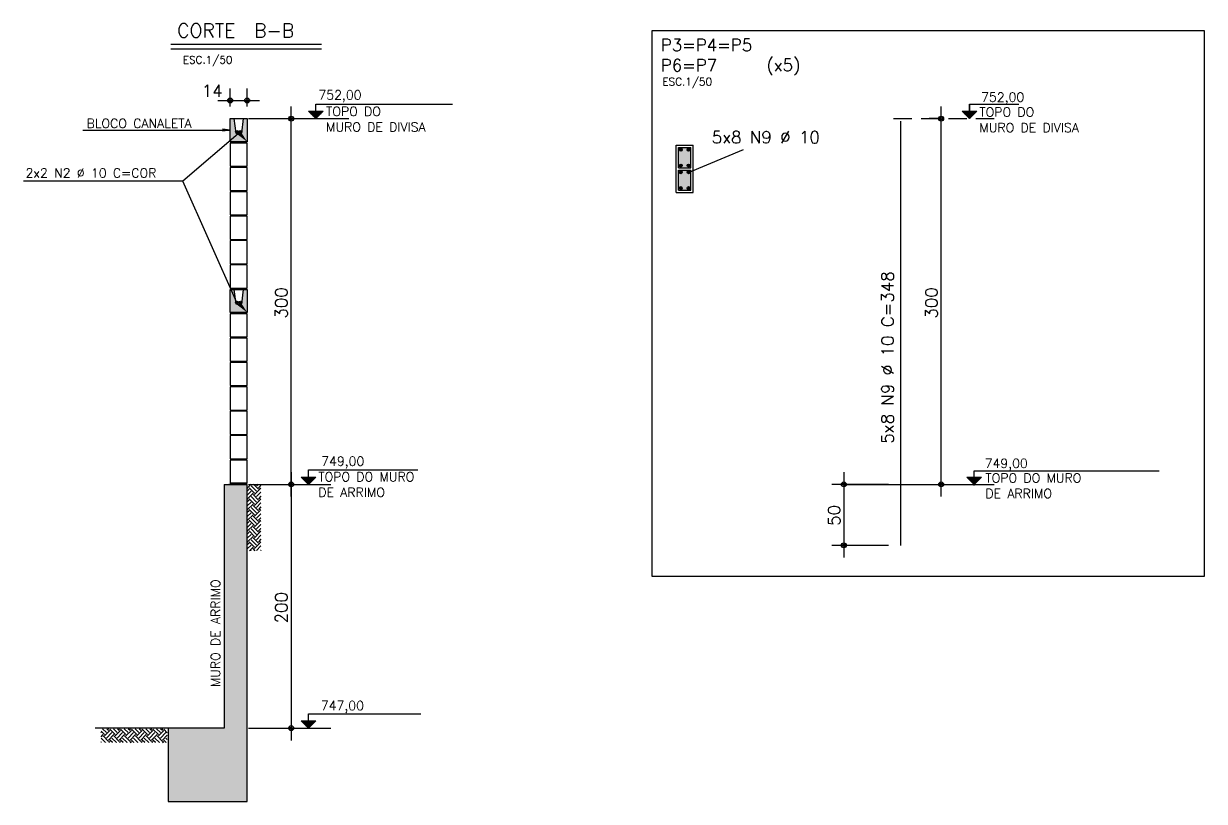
# Model space of a CAD drawing. Extents: x -1.9 to 86, y -1.2 to 61.3.
# Drawn here: x 46.26 to 65.64, y 25.82 to 38.58 of the extents above; entities that cross this region are included whole.
import ezdxf

# ---------------------------------------------------------------- set-up
doc = ezdxf.new("R2010")
doc.units = 0
doc.header["$MEASUREMENT"] = 0
doc.linetypes.add('ESTILO_TQS_0001', pattern=[0.45, 0.3, -0.15])
for name, color, linetype in [('PENA_01', 1, 'CONTINUOUS'), ('PENA_02', 2, 'CONTINUOUS'), ('PENA_03', 3, 'CONTINUOUS'), ('PENA_05', 5, 'CONTINUOUS'), ('PENA_10', 253, 'CONTINUOUS')]:
    doc.layers.add(name, color=color, linetype=linetype)
doc.styles.get("Standard").update_dxf_attribs({"font": 'ROMANS.SHX'})

msp = doc.modelspace()

# ---------------------------------------------------------------- linework, layer by layer
at = {"layer": 'PENA_01', "linetype": 'Continuous'}
for p, q in [((65.64, 38.463), (56.57, 38.463)), ((56.57, 38.463), (56.57, 29.516)), ((48.678, 38.244), (51.147, 38.244)), ((49.65, 37.223), (49.65, 37.52)), ((49.93, 37.223), (49.93, 37.52)), ((49.45, 37.32), (50.13, 37.32)), ((50.65, 30.823), (50.65, 37.223)), ((61.32, 30.823), (61.32, 37.223)), ((50.13, 37.023), (50.85, 37.023)), ((61.263, 37.023), (61.12, 37.023)), ((49.82, 36.808), (48.871, 35.999)), ((48.871, 35.999), (46.26, 35.999)), ((50.65, 31.223), (50.65, 26.823)), ((59.723, 31.223), (59.723, 29.823)), ((49.996, 31.025), (49.937, 30.966)), ((50.114, 30.944), (50.033, 31.025)), ((50.04, 31.025), (50.04, 31.025)), ((50.106, 31.025), (50.081, 30.999)), ((50.155, 31.013), (50.155, 31.013)), ((50.35, 31.023), (50.85, 31.023)), ((50.55, 31.023), (50.85, 31.023)), ((60.457, 31.023), (59.523, 31.023)), ((49.937, 30.944), (49.93, 30.951)), ((49.959, 30.944), (49.93, 30.914)), ((49.993, 30.911), (49.93, 30.848)), ((50.026, 30.878), (49.937, 30.789)), ((50.048, 30.878), (49.959, 30.966)), ((50.081, 30.911), (49.993, 30.999)), ((50.081, 30.734), (49.993, 30.822)), ((50.114, 30.767), (50.026, 30.856)), ((50.136, 30.944), (50.048, 30.856)), ((50.155, 30.897), (50.081, 30.822)), ((50.155, 31.007), (50.114, 30.966)), ((50.155, 30.83), (50.114, 30.789)), ((50.155, 30.947), (50.136, 30.966)), ((50.155, 30.963), (50.155, 30.963)), ((50.155, 30.903), (50.155, 30.903)), ((50.155, 30.836), (50.155, 30.836)), ((49.937, 30.767), (49.93, 30.775)), ((49.959, 30.767), (49.93, 30.737)), ((49.993, 30.734), (49.93, 30.671)), ((50.026, 30.701), (49.937, 30.612)), ((50.048, 30.701), (49.959, 30.789)), ((50.081, 30.557), (49.993, 30.646)), ((50.114, 30.59), (50.026, 30.679)), ((50.136, 30.767), (50.048, 30.679)), ((50.155, 30.72), (50.081, 30.646)), ((50.155, 30.654), (50.114, 30.612)), ((50.155, 30.77), (50.136, 30.789)), ((50.155, 30.786), (50.155, 30.786)), ((50.155, 30.726), (50.155, 30.726)), ((50.155, 30.66), (50.155, 30.66)), ((49.937, 30.59), (49.93, 30.598)), ((49.959, 30.59), (49.93, 30.561)), ((49.993, 30.557), (49.93, 30.494)), ((50.026, 30.524), (49.937, 30.436)), ((50.048, 30.524), (49.959, 30.612)), ((50.048, 30.347), (49.959, 30.436)), ((50.081, 30.38), (49.993, 30.469)), ((50.114, 30.414), (50.026, 30.502)), ((50.136, 30.59), (50.048, 30.502)), ((50.155, 30.543), (50.081, 30.469)), ((50.155, 30.477), (50.114, 30.436)), ((50.155, 30.593), (50.136, 30.612)), ((50.155, 30.417), (50.136, 30.436)), ((50.155, 30.609), (50.155, 30.609)), ((50.155, 30.549), (50.155, 30.549)), ((50.155, 30.483), (50.155, 30.483)), ((50.155, 30.433), (50.155, 30.433)), ((49.937, 30.414), (49.93, 30.421)), ((49.959, 30.414), (49.93, 30.384)), ((49.993, 30.38), (49.93, 30.318)), ((49.937, 30.237), (49.93, 30.244)), ((49.959, 30.237), (49.93, 30.207)), ((50.026, 30.347), (49.937, 30.259)), ((50.048, 30.17), (49.959, 30.259)), ((50.081, 30.204), (49.993, 30.292)), ((50.114, 30.237), (50.026, 30.325)), ((50.136, 30.414), (50.048, 30.325)), ((50.136, 30.237), (50.048, 30.148)), ((50.155, 30.366), (50.081, 30.292)), ((50.155, 30.3), (50.114, 30.259)), ((50.155, 30.24), (50.136, 30.259)), ((50.155, 30.372), (50.155, 30.372)), ((50.155, 30.306), (50.155, 30.306)), ((50.155, 30.256), (50.155, 30.256)), ((49.993, 30.204), (49.93, 30.141)), ((49.937, 30.06), (49.93, 30.068)), ((49.959, 30.06), (49.93, 30.03)), ((50.026, 30.17), (49.937, 30.082)), ((50.048, 29.994), (49.959, 30.082)), ((50.081, 30.027), (49.993, 30.115)), ((50.114, 30.06), (50.026, 30.148)), ((50.136, 30.06), (50.048, 29.972)), ((50.155, 30.19), (50.081, 30.115)), ((50.155, 30.123), (50.114, 30.082)), ((50.155, 30.063), (50.136, 30.082)), ((50.155, 30.196), (50.155, 30.196)), ((50.155, 30.129), (50.155, 30.129)), ((50.155, 30.079), (50.155, 30.079)), ((49.993, 30.027), (49.93, 29.964)), ((50.026, 29.994), (49.968, 29.936)), ((49.995, 29.936), (49.993, 29.938)), ((50.061, 29.936), (50.026, 29.972)), ((50.155, 30.013), (50.081, 29.938)), ((50.105, 29.936), (50.105, 29.936)), ((50.155, 29.946), (50.145, 29.936)), ((50.155, 30.019), (50.155, 30.019)), ((50.155, 29.953), (50.155, 29.953)), ((60.457, 30.023), (59.523, 30.023)), ((47.587, 26.918), (47.53, 26.975)), ((47.53, 26.949), (47.532, 26.951)), ((47.62, 26.951), (47.557, 27.014)), ((47.587, 26.896), (47.675, 26.984)), ((47.62, 26.862), (47.708, 26.951)), ((47.653, 26.984), (47.624, 27.014)), ((47.653, 27.006), (47.661, 27.014)), ((47.764, 26.918), (47.675, 27.006)), ((47.797, 26.951), (47.734, 27.014)), ((47.764, 26.896), (47.852, 26.984)), ((47.797, 26.862), (47.885, 26.951)), ((47.83, 26.984), (47.8, 27.014)), ((47.83, 27.006), (47.837, 27.014)), ((47.94, 26.918), (47.852, 27.006)), ((47.974, 26.951), (47.911, 27.014)), ((47.94, 26.896), (48.029, 26.984)), ((47.974, 26.862), (48.062, 26.951)), ((48.007, 26.984), (47.977, 27.014)), ((48.007, 27.006), (48.014, 27.014)), ((48.117, 26.918), (48.029, 27.006)), ((48.15, 26.951), (48.088, 27.014)), ((48.117, 26.896), (48.206, 26.984)), ((48.15, 26.862), (48.239, 26.951)), ((48.184, 26.984), (48.154, 27.014)), ((48.184, 27.006), (48.191, 27.014)), ((48.294, 26.918), (48.206, 27.006)), ((48.327, 26.951), (48.264, 27.014)), ((48.294, 26.896), (48.382, 26.984)), ((48.327, 26.862), (48.416, 26.951)), ((48.36, 26.984), (48.331, 27.014)), ((48.36, 27.006), (48.368, 27.014)), ((48.471, 26.918), (48.382, 27.006)), ((48.504, 26.951), (48.441, 27.014)), ((48.471, 26.896), (48.559, 26.984)), ((48.504, 26.862), (48.592, 26.951)), ((48.537, 26.984), (48.507, 27.014)), ((48.537, 27.006), (48.545, 27.014)), ((48.618, 26.947), (48.559, 27.006)), ((50.65, 27.023), (50.85, 27.023)), ((47.53, 26.882), (47.565, 26.918)), ((47.53, 26.838), (47.53, 26.838)), ((47.54, 26.788), (47.53, 26.798)), ((47.606, 26.788), (47.532, 26.862)), ((47.546, 26.788), (47.546, 26.788)), ((47.653, 26.807), (47.565, 26.896)), ((47.612, 26.788), (47.612, 26.788)), ((47.653, 26.829), (47.742, 26.918)), ((47.656, 26.788), (47.675, 26.807)), ((47.672, 26.788), (47.672, 26.788)), ((47.716, 26.788), (47.675, 26.829)), ((47.783, 26.788), (47.708, 26.862)), ((47.723, 26.788), (47.723, 26.788)), ((47.83, 26.807), (47.742, 26.896)), ((47.789, 26.788), (47.789, 26.788)), ((47.83, 26.829), (47.918, 26.918)), ((47.833, 26.788), (47.852, 26.807)), ((47.849, 26.788), (47.849, 26.788)), ((47.893, 26.788), (47.852, 26.829)), ((47.96, 26.788), (47.885, 26.862)), ((47.899, 26.788), (47.899, 26.788)), ((48.007, 26.807), (47.918, 26.896)), ((47.966, 26.788), (47.966, 26.788)), ((48.007, 26.829), (48.095, 26.918)), ((48.01, 26.788), (48.029, 26.807)), ((48.026, 26.788), (48.026, 26.788)), ((48.07, 26.788), (48.029, 26.829)), ((48.136, 26.788), (48.062, 26.862)), ((48.076, 26.788), (48.076, 26.788)), ((48.184, 26.807), (48.095, 26.896)), ((48.142, 26.788), (48.142, 26.788)), ((48.184, 26.829), (48.272, 26.918)), ((48.187, 26.788), (48.206, 26.807)), ((48.203, 26.788), (48.203, 26.788)), ((48.247, 26.788), (48.206, 26.829)), ((48.313, 26.788), (48.239, 26.862)), ((48.253, 26.788), (48.253, 26.788)), ((48.36, 26.807), (48.272, 26.896)), ((48.319, 26.788), (48.319, 26.788)), ((48.36, 26.829), (48.449, 26.918)), ((48.363, 26.788), (48.382, 26.807)), ((48.379, 26.788), (48.379, 26.788)), ((48.424, 26.788), (48.382, 26.829)), ((48.49, 26.788), (48.416, 26.862)), ((48.43, 26.788), (48.43, 26.788)), ((48.537, 26.807), (48.449, 26.896)), ((48.496, 26.788), (48.496, 26.788)), ((48.537, 26.829), (48.618, 26.91)), ((48.54, 26.788), (48.559, 26.807)), ((48.556, 26.788), (48.556, 26.788)), ((48.6, 26.788), (48.559, 26.829)), ((48.618, 26.837), (48.592, 26.862)), ((48.606, 26.788), (48.606, 26.788)), ((48.618, 26.903), (48.618, 26.903))]:
    msp.add_line(p, q, dxfattribs=at)
at = {"layer": 'PENA_01', "linetype": 'ESTILO_TQS_0001'}
msp.add_line((60.54, 37.023), (62.248, 37.023), dxfattribs=at)
at = {"layer": 'PENA_01', "linetype": 'Continuous'}
for points in [[(56.57, 29.516), (65.64, 29.516), (65.64, 38.463)], [(47.233, 36.833), (49.65, 36.833), (49.526, 36.85), (49.65, 36.833), (49.526, 36.817)], [(49.759, 34.008), (48.871, 35.999)]]:
    msp.add_lwpolyline(points, dxfattribs=at)
at = {"layer": 'PENA_02', "linetype": 'Continuous'}
for p, q in [((49.95, 37.023), (51.595, 37.023)), ((49.95, 31.023), (51.304, 31.023)), ((59.773, 31.023), (62.188, 31.023)), ((49.95, 27.023), (51.304, 27.023))]:
    msp.add_line(p, q, dxfattribs=at)
for centre, radius in [((49.65, 37.32), 0.04), ((49.65, 37.32), 0.02), ((49.93, 37.32), 0.04), ((49.93, 37.32), 0.02), ((50.65, 37.023), 0.04), ((50.65, 37.023), 0.02), ((61.32, 37.023), 0.04), ((61.32, 37.023), 0.02), ((50.65, 31.023), 0.04), ((50.65, 31.023), 0.04), ((50.65, 31.023), 0.02), ((50.65, 31.023), 0.02), ((59.723, 31.023), 0.04), ((59.723, 31.023), 0.02), ((61.32, 31.023), 0.04), ((61.32, 31.023), 0.02), ((59.723, 30.023), 0.04), ((59.723, 30.023), 0.02), ((50.65, 27.023), 0.04), ((50.65, 27.023), 0.02)]:
    msp.add_circle(centre, radius, dxfattribs=at)
at = {"layer": 'PENA_03', "linetype": 'Continuous'}
for p, q in [((48.678, 38.17), (51.147, 38.17)), ((51.056, 37.023), (51.056, 37.262)), ((51.056, 37.14), (51.056, 37.262)), ((51.056, 37.262), (53.299, 37.262)), ((61.785, 37.023), (61.785, 37.262)), ((61.785, 37.262), (61.785, 37.141)), ((61.785, 37.262), (62.594, 37.262)), ((49.65, 36.643), (49.65, 37.023)), ((49.65, 37.023), (49.93, 37.023)), ((49.65, 37.023), (49.65, 37.023)), ((49.708, 37.023), (49.741, 36.786)), ((49.839, 36.786), (49.871, 37.023)), ((49.93, 37.023), (49.93, 36.643)), ((49.93, 37.023), (49.93, 37.023)), ((49.93, 37.023), (49.93, 37.023)), ((50.936, 37.144), (51.056, 37.023)), ((50.936, 37.144), (51.175, 37.144)), ((50.951, 37.129), (51.16, 37.129)), ((50.97, 37.109), (51.141, 37.109)), ((50.99, 37.09), (51.121, 37.09)), ((51.009, 37.07), (51.102, 37.07)), ((51.029, 37.051), (51.083, 37.051)), ((51.048, 37.031), (51.064, 37.031)), ((51.056, 37.023), (51.175, 37.144)), ((61.463, 37.023), (61.463, 37.023)), ((61.785, 37.023), (61.664, 37.144)), ((61.664, 37.144), (61.904, 37.144)), ((61.68, 37.129), (61.889, 37.129)), ((61.699, 37.109), (61.869, 37.109)), ((61.715, 37.094), (61.854, 37.094)), ((61.73, 37.078), (61.838, 37.078)), ((61.751, 37.057), (61.818, 37.057)), ((61.77, 37.038), (61.799, 37.038)), ((61.904, 37.144), (61.785, 37.023)), ((49.93, 36.643), (49.65, 36.643)), ((49.741, 36.786), (49.839, 36.786)), ((56.97, 36.589), (57.25, 36.589)), ((56.97, 35.809), (56.97, 36.589)), ((57.01, 36.549), (57.21, 36.549)), ((57.01, 36.219), (57.01, 36.549)), ((57.173, 36.14), (58.077, 36.519)), ((57.21, 36.219), (57.21, 36.549)), ((57.25, 35.809), (57.25, 36.589)), ((57.01, 36.219), (57.21, 36.219)), ((57.01, 36.179), (57.21, 36.179)), ((57.01, 35.849), (57.01, 36.179)), ((57.21, 35.849), (57.21, 36.179)), ((56.97, 35.809), (57.25, 35.809)), ((56.97, 35.809), (57.25, 35.809)), ((57.01, 35.849), (57.21, 35.849)), ((57.01, 35.849), (57.21, 35.849)), ((49.65, 33.843), (49.65, 34.223)), ((49.65, 34.223), (49.93, 34.223)), ((49.708, 34.223), (49.741, 33.986)), ((49.839, 33.986), (49.871, 34.223)), ((49.93, 34.223), (49.93, 33.843)), ((49.741, 33.986), (49.839, 33.986)), ((49.93, 33.843), (49.65, 33.843)), ((50.936, 31.023), (50.936, 31.262)), ((50.936, 31.141), (50.936, 31.262)), ((50.936, 31.262), (52.732, 31.262)), ((61.862, 31.246), (64.897, 31.246)), ((61.862, 31.007), (61.862, 31.246)), ((49.55, 31.023), (49.93, 31.023)), ((49.93, 31.043), (49.65, 31.043)), ((50.15, 31.023), (50.15, 31.023)), ((50.35, 31.023), (50.35, 31.023)), ((50.815, 31.144), (50.936, 31.023)), ((50.815, 31.144), (51.055, 31.144)), ((50.831, 31.129), (51.04, 31.129)), ((50.85, 31.109), (51.021, 31.109)), ((50.87, 31.09), (51.001, 31.09)), ((50.889, 31.07), (50.982, 31.07)), ((50.908, 31.051), (50.963, 31.051)), ((50.928, 31.031), (50.943, 31.031)), ((50.936, 31.023), (51.055, 31.144)), ((60.657, 31.023), (60.657, 31.023)), ((61.32, 31.023), (61.32, 31.023)), ((61.862, 31.023), (61.742, 31.144)), ((61.742, 31.144), (61.981, 31.144)), ((61.757, 31.129), (61.966, 31.129)), ((61.776, 31.109), (61.947, 31.109)), ((61.793, 31.093), (61.931, 31.093)), ((61.808, 31.077), (61.915, 31.077)), ((61.827, 31.058), (61.896, 31.058)), ((61.843, 31.042), (61.88, 31.042)), ((61.981, 31.144), (61.862, 31.023)), ((60.657, 30.023), (60.657, 30.023)), ((50.815, 27.144), (50.936, 27.023)), ((50.815, 27.144), (51.055, 27.144)), ((50.936, 27.023), (50.936, 27.262)), ((50.936, 27.14), (50.936, 27.262)), ((50.936, 27.262), (52.781, 27.262)), ((50.936, 27.023), (51.055, 27.144)), ((48.63, 27.023), (47.434, 27.023)), ((50.45, 27.023), (50.45, 27.023)), ((50.831, 27.129), (51.04, 27.129)), ((50.85, 27.109), (51.021, 27.109)), ((50.87, 27.09), (51.001, 27.09)), ((50.889, 27.07), (50.982, 27.07)), ((50.908, 27.051), (50.963, 27.051)), ((50.928, 27.031), (50.943, 27.031))]:
    msp.add_line(p, q, dxfattribs=at)
for points in [[(49.93, 36.243), (49.93, 36.623), (49.65, 36.623), (49.65, 36.243), (49.93, 36.243)], [(49.93, 35.843), (49.93, 36.223), (49.65, 36.223), (49.65, 35.843), (49.93, 35.843)], [(49.93, 35.443), (49.93, 35.823), (49.65, 35.823), (49.65, 35.443), (49.93, 35.443)], [(49.93, 35.043), (49.93, 35.423), (49.65, 35.423), (49.65, 35.043), (49.93, 35.043)], [(49.93, 34.643), (49.93, 35.023), (49.65, 35.023), (49.65, 34.643), (49.93, 34.643)], [(49.93, 34.243), (49.93, 34.623), (49.65, 34.623), (49.65, 34.243), (49.93, 34.243)], [(49.93, 33.443), (49.93, 33.823), (49.65, 33.823), (49.65, 33.443), (49.93, 33.443)], [(49.93, 33.043), (49.93, 33.423), (49.65, 33.423), (49.65, 33.043), (49.93, 33.043)], [(49.93, 32.643), (49.93, 33.023), (49.65, 33.023), (49.65, 32.643), (49.93, 32.643)], [(49.93, 32.243), (49.93, 32.623), (49.65, 32.623), (49.65, 32.243), (49.93, 32.243)], [(49.93, 31.843), (49.93, 32.223), (49.65, 32.223), (49.65, 31.843), (49.93, 31.843)], [(49.93, 31.443), (49.93, 31.823), (49.65, 31.823), (49.65, 31.443), (49.93, 31.443)], [(49.93, 31.043), (49.93, 31.423), (49.65, 31.423), (49.65, 31.043), (49.93, 31.043)], [(49.55, 31.023), (49.55, 27.023), (48.63, 27.023), (48.63, 25.823), (49.93, 25.823), (49.93, 31.023), (49.63, 31.023)]]:
    msp.add_lwpolyline(points, dxfattribs=at)
for centre, radius in [((49.759, 36.808), 0.02), ((49.82, 36.807), 0.02), ((57.045, 36.514), 0.025), ((57.175, 36.514), 0.025), ((57.045, 36.254), 0.025), ((57.175, 36.254), 0.025), ((57.045, 36.144), 0.025), ((57.175, 36.144), 0.025), ((57.045, 35.884), 0.025), ((57.175, 35.884), 0.025), ((49.759, 34.008), 0.02), ((49.82, 34.007), 0.02)]:
    msp.add_circle(centre, radius, dxfattribs=at)
for points in [[(49.779, 36.808), (49.749, 36.825), (49.74, 36.815)], [(49.779, 36.808), (49.762, 36.828), (49.749, 36.825)], [(49.779, 36.808), (49.774, 36.821), (49.762, 36.828)], [(49.84, 36.807), (49.81, 36.824), (49.802, 36.814)], [(49.84, 36.807), (49.824, 36.827), (49.81, 36.824)], [(49.84, 36.807), (49.836, 36.82), (49.824, 36.827)], [(49.779, 36.808), (49.74, 36.815), (49.74, 36.801)], [(49.779, 36.808), (49.74, 36.801), (49.749, 36.791)], [(49.779, 36.808), (49.749, 36.791), (49.762, 36.788)], [(49.779, 36.808), (49.762, 36.788), (49.774, 36.795)], [(49.779, 36.808), (49.774, 36.795), (49.779, 36.808)], [(49.84, 36.807), (49.802, 36.814), (49.802, 36.8)], [(49.84, 36.807), (49.802, 36.8), (49.81, 36.79)], [(49.84, 36.807), (49.81, 36.79), (49.824, 36.787)], [(49.84, 36.807), (49.824, 36.787), (49.836, 36.794)], [(49.84, 36.807), (49.836, 36.794), (49.84, 36.807)], [(57.07, 36.514), (57.033, 36.535), (57.022, 36.522)], [(57.07, 36.514), (57.022, 36.522), (57.022, 36.505)], [(57.07, 36.514), (57.022, 36.505), (57.033, 36.492)], [(57.07, 36.514), (57.05, 36.538), (57.033, 36.535)], [(57.07, 36.514), (57.033, 36.492), (57.05, 36.489)], [(57.07, 36.514), (57.064, 36.53), (57.05, 36.538)], [(57.07, 36.514), (57.05, 36.489), (57.064, 36.497)], [(57.07, 36.514), (57.064, 36.497), (57.07, 36.514)], [(57.2, 36.514), (57.163, 36.535), (57.152, 36.522)], [(57.2, 36.514), (57.152, 36.522), (57.152, 36.505)], [(57.2, 36.514), (57.152, 36.505), (57.163, 36.492)], [(57.2, 36.514), (57.18, 36.538), (57.163, 36.535)], [(57.2, 36.514), (57.163, 36.492), (57.18, 36.489)], [(57.2, 36.514), (57.194, 36.53), (57.18, 36.538)], [(57.2, 36.514), (57.18, 36.489), (57.194, 36.497)], [(57.2, 36.514), (57.194, 36.497), (57.2, 36.514)], [(57.07, 36.254), (57.033, 36.275), (57.022, 36.262)], [(57.07, 36.254), (57.022, 36.262), (57.022, 36.245)], [(57.07, 36.254), (57.022, 36.245), (57.033, 36.232)], [(57.07, 36.254), (57.05, 36.278), (57.033, 36.275)], [(57.07, 36.254), (57.033, 36.232), (57.05, 36.229)], [(57.07, 36.254), (57.064, 36.27), (57.05, 36.278)], [(57.07, 36.254), (57.05, 36.229), (57.064, 36.237)], [(57.07, 36.254), (57.064, 36.237), (57.07, 36.254)], [(57.2, 36.254), (57.163, 36.275), (57.152, 36.262)], [(57.2, 36.254), (57.152, 36.262), (57.152, 36.245)], [(57.2, 36.254), (57.152, 36.245), (57.163, 36.232)], [(57.2, 36.254), (57.18, 36.278), (57.163, 36.275)], [(57.2, 36.254), (57.163, 36.232), (57.18, 36.229)], [(57.2, 36.254), (57.194, 36.27), (57.18, 36.278)], [(57.2, 36.254), (57.18, 36.229), (57.194, 36.237)], [(57.2, 36.254), (57.194, 36.237), (57.2, 36.254)], [(57.07, 36.144), (57.033, 36.165), (57.022, 36.152)], [(57.07, 36.144), (57.022, 36.152), (57.022, 36.135)], [(57.07, 36.144), (57.022, 36.135), (57.033, 36.122)], [(57.07, 36.144), (57.05, 36.168), (57.033, 36.165)], [(57.07, 36.144), (57.033, 36.122), (57.05, 36.119)], [(57.07, 36.144), (57.064, 36.16), (57.05, 36.168)], [(57.07, 36.144), (57.05, 36.119), (57.064, 36.127)], [(57.07, 36.144), (57.064, 36.127), (57.07, 36.144)], [(57.2, 36.144), (57.163, 36.165), (57.152, 36.152)], [(57.2, 36.144), (57.152, 36.152), (57.152, 36.135)], [(57.2, 36.144), (57.152, 36.135), (57.163, 36.122)], [(57.2, 36.144), (57.18, 36.168), (57.163, 36.165)], [(57.2, 36.144), (57.163, 36.122), (57.18, 36.119)], [(57.2, 36.144), (57.194, 36.16), (57.18, 36.168)], [(57.2, 36.144), (57.18, 36.119), (57.194, 36.127)], [(57.2, 36.144), (57.194, 36.127), (57.2, 36.144)], [(57.07, 35.884), (57.033, 35.905), (57.022, 35.892)], [(57.07, 35.884), (57.022, 35.892), (57.022, 35.875)], [(57.07, 35.884), (57.022, 35.875), (57.033, 35.862)], [(57.07, 35.884), (57.05, 35.908), (57.033, 35.905)], [(57.07, 35.884), (57.033, 35.862), (57.05, 35.859)], [(57.07, 35.884), (57.064, 35.9), (57.05, 35.908)], [(57.07, 35.884), (57.05, 35.859), (57.064, 35.867)], [(57.07, 35.884), (57.064, 35.867), (57.07, 35.884)], [(57.2, 35.884), (57.163, 35.905), (57.152, 35.892)], [(57.2, 35.884), (57.152, 35.892), (57.152, 35.875)], [(57.2, 35.884), (57.152, 35.875), (57.163, 35.862)], [(57.2, 35.884), (57.18, 35.908), (57.163, 35.905)], [(57.2, 35.884), (57.163, 35.862), (57.18, 35.859)], [(57.2, 35.884), (57.194, 35.9), (57.18, 35.908)], [(57.2, 35.884), (57.18, 35.859), (57.194, 35.867)], [(57.2, 35.884), (57.194, 35.867), (57.2, 35.884)], [(49.779, 34.008), (49.749, 34.025), (49.74, 34.015)], [(49.779, 34.008), (49.74, 34.015), (49.74, 34.001)], [(49.779, 34.008), (49.74, 34.001), (49.749, 33.99)], [(49.779, 34.008), (49.762, 34.027), (49.749, 34.025)], [(49.779, 34.008), (49.749, 33.99), (49.762, 33.988)], [(49.779, 34.008), (49.774, 34.021), (49.762, 34.027)], [(49.779, 34.008), (49.762, 33.988), (49.774, 33.995)], [(49.779, 34.008), (49.774, 33.995), (49.779, 34.008)], [(49.84, 34.007), (49.81, 34.024), (49.802, 34.014)], [(49.84, 34.007), (49.802, 34.014), (49.802, 34)], [(49.84, 34.007), (49.802, 34), (49.81, 33.99)], [(49.84, 34.007), (49.824, 34.027), (49.81, 34.024)], [(49.84, 34.007), (49.81, 33.99), (49.824, 33.987)], [(49.84, 34.007), (49.836, 34.02), (49.824, 34.027)], [(49.84, 34.007), (49.824, 33.987), (49.836, 33.994)], [(49.84, 34.007), (49.836, 33.994), (49.84, 34.007)]]:
    msp.add_solid(points, dxfattribs=at)
at = {"layer": 'PENA_05', "linetype": 'Continuous'}
msp.add_line((60.657, 30.023), (60.657, 36.983), dxfattribs=at)
at = {"layer": 'PENA_10', "linetype": 'Continuous'}
for points in [[(49.65, 36.643), (49.65, 37.023), (49.708, 37.023)], [(49.65, 36.643), (49.708, 37.023), (49.741, 36.786)], [(49.93, 36.643), (49.839, 36.786), (49.871, 37.023)], [(49.93, 36.643), (49.871, 37.023), (49.93, 37.023)], [(49.93, 36.643), (49.65, 36.643), (49.741, 36.786)], [(49.93, 36.643), (49.741, 36.786), (49.839, 36.786)], [(57.01, 36.219), (57.01, 36.549), (57.21, 36.549)], [(57.01, 36.219), (57.21, 36.549), (57.21, 36.219)], [(57.01, 36.219), (57.21, 36.219), (57.01, 36.219)], [(57.01, 35.849), (57.01, 36.179), (57.21, 36.179)], [(57.01, 35.849), (57.21, 36.179), (57.21, 35.849)], [(57.01, 35.849), (57.21, 35.849), (57.01, 35.849)], [(49.65, 33.843), (49.65, 34.223), (49.708, 34.223)], [(49.65, 33.843), (49.708, 34.223), (49.741, 33.986)], [(49.93, 33.843), (49.839, 33.986), (49.871, 34.223)], [(49.93, 33.843), (49.871, 34.223), (49.93, 34.223)], [(49.93, 33.843), (49.65, 33.843), (49.741, 33.986)], [(49.93, 33.843), (49.741, 33.986), (49.839, 33.986)], [(49.55, 27.023), (49.93, 25.823), (49.93, 31.023)], [(49.55, 27.023), (49.93, 31.023), (49.55, 31.023)], [(49.55, 27.023), (48.63, 27.023), (48.63, 25.823)], [(49.55, 27.023), (48.63, 25.823), (49.93, 25.823)]]:
    msp.add_solid(points, dxfattribs=at)

# ---------------------------------------------------------------- texts
at = {"layer": 'PENA_01', "linetype": 'Continuous'}
for s, height, p in [('(x5)', 0.2, (58.451, 37.802)), ('BLOCO CANALETA', 0.15, (47.293, 36.87))]:
    msp.add_text(s, height=height, dxfattribs=at).set_placement(p)
msp.add_text('MURO DE ARRIMO', height=0.15, rotation=90, dxfattribs=at).set_placement((49.484, 27.697))
at = {"layer": 'PENA_03', "linetype": 'Continuous'}
for s, height, p in [('ESC.1/50', 0.125, (48.873, 37.925)), ('ESC.1/50', 0.125, (56.745, 37.567)), ('14', 0.2, (49.183, 37.38)), ('752,00', 0.15, (51.099, 37.338)), ('752,00', 0.15, (61.976, 37.301)), ('TOPO DO ', 0.15, (51.224, 37.067)), ('TOPO DO ', 0.15, (61.947, 37.056)), ('MURO DE DIVISA', 0.15, (51.224, 36.812)), ('MURO DE DIVISA', 0.15, (61.947, 36.801)), ('5x8 N9 %%c 10', 0.2, (57.554, 36.619)), ('2x2 N2 %%c 10 C=COR', 0.15, (46.291, 36.056)), ('749,00', 0.15, (51.144, 31.329)), ('749,00', 0.15, (62.034, 31.293)), ('TOPO DO MURO', 0.15, (51.097, 31.073)), ('TOPO DO MURO', 0.15, (62.046, 31.054)), ('DE ARRIMO', 0.15, (51.097, 30.818)), ('DE ARRIMO', 0.15, (62.046, 30.799)), ('747,00', 0.15, (51.139, 27.32))]:
    msp.add_text(s, height=height, dxfattribs=at).set_placement(p)
for s, p in [('5x8 N9 %%c 10 C=348', (60.54, 31.691)), ('300', (50.59, 33.743)), ('300', (61.26, 33.743)), ('50', (59.663, 30.343)), ('200', (50.59, 28.743))]:
    msp.add_text(s, height=0.2, rotation=90, dxfattribs=at).set_placement(p)
at = {"layer": 'PENA_05', "linetype": 'Continuous'}
for s, height, p in [('CORTE  B-B', 0.225, (48.78, 38.357)), ('P3=P4=P5', 0.2, (56.718, 38.131)), ('P6=P7', 0.2, (56.718, 37.799))]:
    msp.add_text(s, height=height, dxfattribs=at).set_placement(p)

doc.saveas('drawing.dxf')
